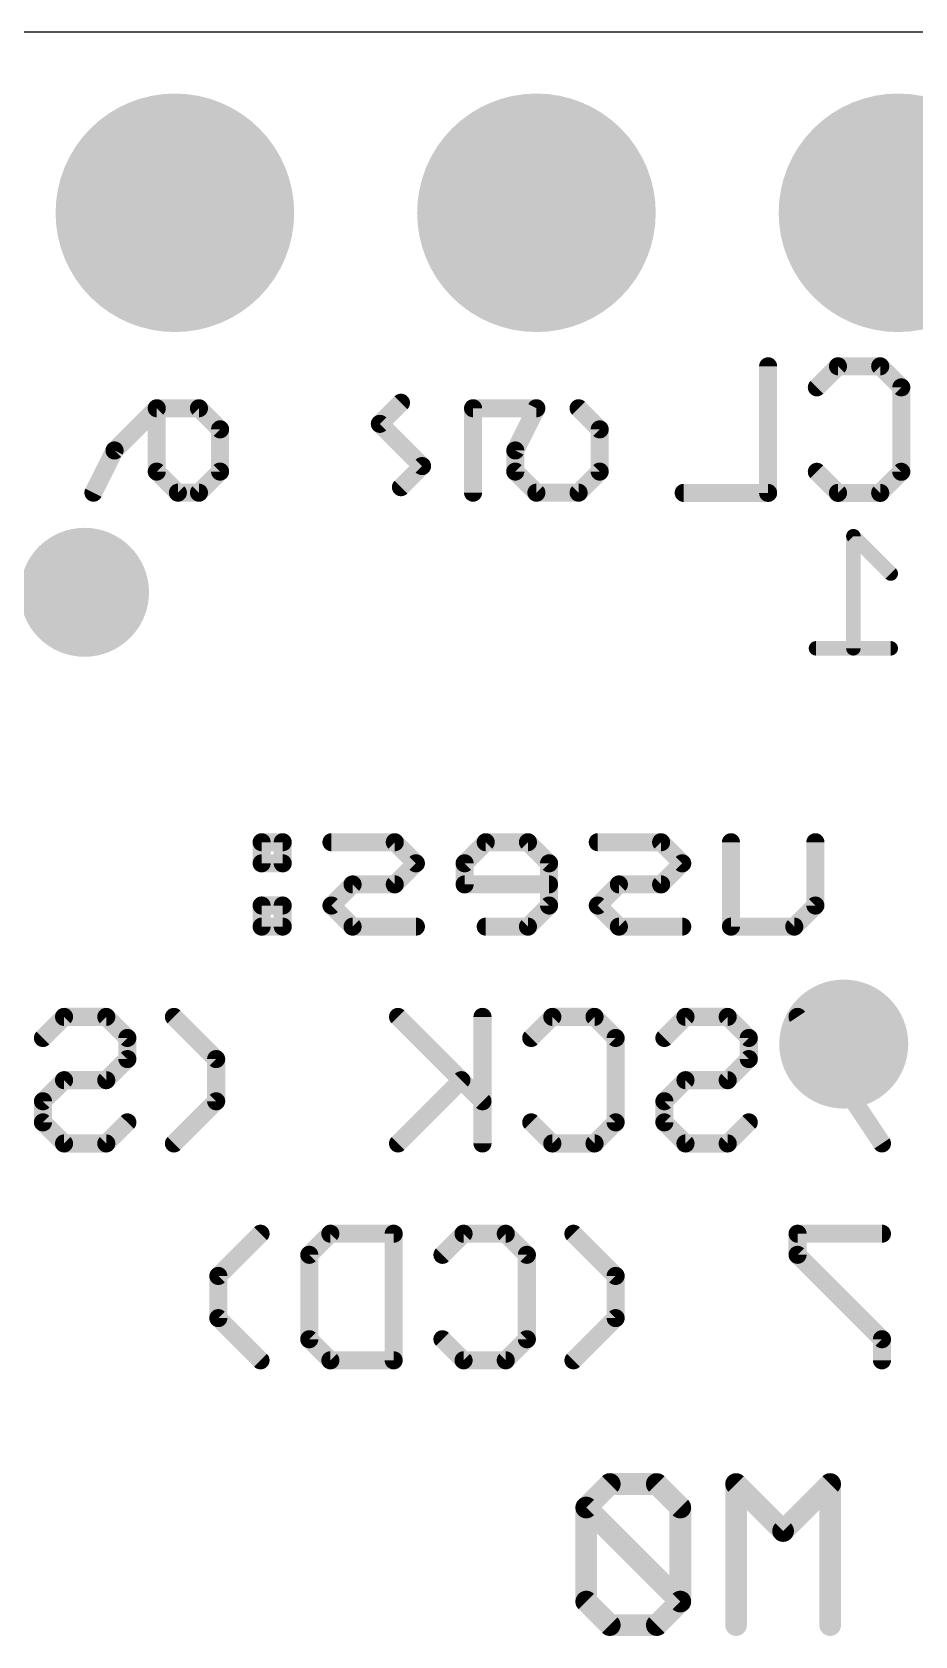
# Model space of a CAD drawing. Extents: x 0 to 50.8, y 0 to 22.9.
# Drawn here: x 35.83 to 42.03, y 11.59 to 22.86 of the extents above; entities that cross this region are included whole.
import ezdxf

# ---------------------------------------------------------------- set-up
doc = ezdxf.new("R2010")
doc.units = 0
for name, color, linetype in [('17', 110, 'CONTINUOUS'), ('18', 110, 'CONTINUOUS'), ('20', 53, 'CONTINUOUS'), ('22', 6, 'CONTINUOUS')]:
    doc.layers.add(name, color=color, linetype=linetype)

# ---------------------------------------------------------------- blocks, each defined once
blk = doc.blocks.new('ROUNDP')
at = {"const_width": 0.5}
blk.add_lwpolyline([(0, -0.25, 1), (0, 0.25, 1), (0, -0.25)], format="xyb", dxfattribs=at)
blk = doc.blocks.new('ROUNDV')
at = {"const_width": 0.5}
blk.add_lwpolyline([(0, -0.25, 1), (0, 0.25, 1), (0, -0.25)], format="xyb", dxfattribs=at)

msp = doc.modelspace()

# ---------------------------------------------------------------- linework, layer by layer
at = {"layer": '20'}
msp.add_line((48.26, 22.86), (2.54, 22.86), dxfattribs=at)
at = {"layer": '22'}
for points, const_width in [([(40.9977, 20.5113), (40.9977, 19.6215)], 0.127), ([(41.3401, 20.363), (41.4884, 20.5113)], 0.127), ([(41.4884, 20.5113), (41.785, 20.5113)], 0.127), ([(41.785, 20.5113), (41.9333, 20.363)], 0.127), ([(41.9333, 20.363), (41.9333, 19.7698)], 0.127), ([(38.27, 20.1066), (38.4183, 20.2549)], 0.127), ([(36.406, 19.9197), (36.7026, 20.2163)], 0.127), ([(36.7026, 20.2163), (36.9992, 20.2163)], 0.127), ([(36.7026, 19.7714), (36.7026, 20.2163)], 0.127), ([(36.9992, 20.2163), (37.1475, 20.068)], 0.127), ([(38.9247, 19.6231), (38.9247, 20.2163)], 0.127), ([(38.9247, 20.2163), (39.3696, 20.2163)], 0.127), ([(39.3696, 20.2163), (39.2213, 19.9197)], 0.127), ([(39.8145, 20.068), (39.6662, 20.2163)], 0.127), ([(37.1475, 20.068), (37.1475, 19.7714)], 0.127), ([(38.5666, 19.81), (38.27, 20.1066)], 0.127), ([(39.8145, 19.7714), (39.8145, 20.068)], 0.127), ([(36.2577, 19.6231), (36.406, 19.9197)], 0.127), ([(39.2213, 19.9197), (39.2213, 19.7714)], 0.127), ([(38.4183, 19.6617), (38.5666, 19.81)], 0.127), ([(36.8509, 19.6231), (36.7026, 19.7714)], 0.127), ([(37.1475, 19.7714), (36.9992, 19.6231)], 0.127), ([(39.2213, 19.7714), (39.3696, 19.6231)], 0.127), ([(39.6662, 19.6231), (39.8145, 19.7714)], 0.127), ([(41.4884, 19.6215), (41.3401, 19.7698)], 0.127), ([(41.9333, 19.7698), (41.785, 19.6215)], 0.127), ([(36.9992, 19.6231), (36.8509, 19.6231)], 0.127), ([(39.3696, 19.6231), (39.6662, 19.6231)], 0.127), ([(40.9977, 19.6215), (40.4046, 19.6215)], 0.127), ([(41.785, 19.6215), (41.4884, 19.6215)], 0.127), ([(41.8592, 19.0547), (41.5965, 19.3174)], 0.1016), ([(41.5965, 19.3174), (41.5965, 18.5293)], 0.1016), ([(41.8592, 18.5293), (41.3338, 18.5293)], 0.1016), ([(37.5877, 17.1667), (37.4394, 17.1667)], 0.127), ([(37.4394, 17.1667), (37.4394, 17.0184)], 0.127), ([(37.5877, 17.0184), (37.5877, 17.1667)], 0.127), ([(38.3749, 17.1667), (37.93, 17.1667)], 0.127), ([(38.5232, 17.0184), (38.3749, 17.1667)], 0.127), ([(39.0138, 17.1667), (38.8655, 17.0184)], 0.127), ([(39.3104, 17.1667), (39.0138, 17.1667)], 0.127), ([(39.4587, 17.0184), (39.3104, 17.1667)], 0.127), ([(40.2459, 17.1667), (39.8011, 17.1667)], 0.127), ([(40.3942, 17.0184), (40.2459, 17.1667)], 0.127), ([(40.7366, 16.5735), (40.7366, 17.1667)], 0.127), ([(41.3298, 17.1667), (41.3298, 16.7218)], 0.127), ([(37.4394, 17.0184), (37.5877, 17.0184)], 0.127), ([(38.3749, 16.8701), (38.5232, 17.0184)], 0.127), ([(38.8655, 17.0184), (38.8655, 16.8701)], 0.127), ([(39.4587, 16.7218), (39.4587, 17.0184)], 0.127), ([(40.2459, 16.8701), (40.3942, 17.0184)], 0.127), ([(37.93, 16.7218), (38.0783, 16.8701)], 0.127), ([(38.0783, 16.8701), (38.3749, 16.8701)], 0.127), ([(38.8655, 16.8701), (39.4587, 16.8701)], 0.127), ([(39.8011, 16.7218), (39.9494, 16.8701)], 0.127), ([(39.9494, 16.8701), (40.2459, 16.8701)], 0.127), ([(37.5877, 16.7218), (37.4394, 16.7218)], 0.127), ([(37.4394, 16.7218), (37.4394, 16.5735)], 0.127), ([(37.5877, 16.5735), (37.5877, 16.7218)], 0.127), ([(38.0783, 16.5735), (37.93, 16.7218)], 0.127), ([(39.3104, 16.5735), (39.4587, 16.7218)], 0.127), ([(39.9494, 16.5735), (39.8011, 16.7218)], 0.127), ([(41.3298, 16.7218), (41.1815, 16.5735)], 0.127), ([(37.4394, 16.5735), (37.5877, 16.5735)], 0.127), ([(38.5232, 16.5735), (38.0783, 16.5735)], 0.127), ([(39.0138, 16.5735), (39.3104, 16.5735)], 0.127), ([(40.3942, 16.5735), (39.9494, 16.5735)], 0.127), ([(41.1815, 16.5735), (40.7366, 16.5735)], 0.127), ([(35.9031, 15.791), (36.0514, 15.9393)], 0.127), ([(36.0514, 15.9393), (36.348, 15.9393)], 0.127), ([(36.348, 15.9393), (36.4962, 15.791)], 0.127), ([(37.1199, 15.6427), (36.8233, 15.9393)], 0.127), ([(38.991, 15.3461), (38.3978, 15.9393)], 0.127), ([(38.991, 15.9393), (38.991, 15.0495)], 0.127), ([(39.3333, 15.791), (39.4816, 15.9393)], 0.127), ([(39.4816, 15.9393), (39.7782, 15.9393)], 0.127), ([(39.7782, 15.9393), (39.9265, 15.791)], 0.127), ([(40.2688, 15.791), (40.4171, 15.9393)], 0.127), ([(40.4171, 15.9393), (40.7137, 15.9393)], 0.127), ([(40.7137, 15.9393), (40.862, 15.791)], 0.127), ([(41.7975, 15.0495), (41.2043, 15.9393)], 0.127), ([(36.4962, 15.791), (36.4962, 15.6427)], 0.127), ([(39.9265, 15.791), (39.9265, 15.1978)], 0.127), ([(40.862, 15.791), (40.862, 15.6427)], 0.127), ([(36.4962, 15.6427), (36.348, 15.4944)], 0.127), ([(37.1199, 15.3461), (37.1199, 15.6427)], 0.127), ([(40.862, 15.6427), (40.7137, 15.4944)], 0.127), ([(36.0514, 15.4944), (35.9031, 15.3461)], 0.127), ([(36.348, 15.4944), (36.0514, 15.4944)], 0.127), ([(38.8427, 15.4944), (38.3978, 15.0495)], 0.127), ([(40.4171, 15.4944), (40.2688, 15.3461)], 0.127), ([(40.7137, 15.4944), (40.4171, 15.4944)], 0.127), ([(35.9031, 15.3461), (35.9031, 15.1978)], 0.127), ([(36.8233, 15.0495), (37.1199, 15.3461)], 0.127), ([(40.2688, 15.3461), (40.2688, 15.1978)], 0.127), ([(35.9031, 15.1978), (36.0514, 15.0495)], 0.127), ([(36.348, 15.0495), (36.4962, 15.1978)], 0.127), ([(39.4816, 15.0495), (39.3333, 15.1978)], 0.127), ([(39.9265, 15.1978), (39.7782, 15.0495)], 0.127), ([(40.2688, 15.1978), (40.4171, 15.0495)], 0.127), ([(40.7137, 15.0495), (40.862, 15.1978)], 0.127), ([(36.0514, 15.0495), (36.348, 15.0495)], 0.127), ([(39.7782, 15.0495), (39.4816, 15.0495)], 0.127), ([(40.4171, 15.0495), (40.7137, 15.0495)], 0.127), ([(37.1352, 14.1187), (37.4318, 14.4153)], 0.127), ([(37.7741, 14.267), (37.9224, 14.4153)], 0.127), ([(37.9224, 14.4153), (38.3673, 14.4153)], 0.127), ([(38.3673, 14.4153), (38.3673, 13.5255)], 0.127), ([(38.7096, 14.267), (38.8579, 14.4153)], 0.127), ([(38.8579, 14.4153), (39.1545, 14.4153)], 0.127), ([(39.1545, 14.4153), (39.3028, 14.267)], 0.127), ([(39.9265, 14.1187), (39.6299, 14.4153)], 0.127), ([(41.7975, 14.4153), (41.2043, 14.4153)], 0.127), ([(41.2043, 14.4153), (41.2043, 14.267)], 0.127), ([(37.7741, 13.6738), (37.7741, 14.267)], 0.127), ([(39.3028, 14.267), (39.3028, 13.6738)], 0.127), ([(41.2043, 14.267), (41.7975, 13.6738)], 0.127), ([(37.1352, 13.8221), (37.1352, 14.1187)], 0.127), ([(39.9265, 13.8221), (39.9265, 14.1187)], 0.127), ([(37.4318, 13.5255), (37.1352, 13.8221)], 0.127), ([(39.6299, 13.5255), (39.9265, 13.8221)], 0.127), ([(37.9224, 13.5255), (37.7741, 13.6738)], 0.127), ([(38.8579, 13.5255), (38.7096, 13.6738)], 0.127), ([(39.3028, 13.6738), (39.1545, 13.5255)], 0.127), ([(41.7975, 13.6738), (41.7975, 13.5255)], 0.127), ([(38.3673, 13.5255), (37.9224, 13.5255)], 0.127), ([(39.1545, 13.5255), (38.8579, 13.5255)], 0.127), ([(39.8852, 12.6564), (39.7199, 12.4912)], 0.1524), ([(40.2157, 12.6564), (39.8852, 12.6564)], 0.1524), ([(40.3809, 12.4912), (40.2157, 12.6564)], 0.1524), ([(41.1029, 12.3259), (40.7724, 12.6564)], 0.1524), ([(40.7724, 12.6564), (40.7724, 11.665)], 0.1524), ([(41.4334, 12.6564), (41.1029, 12.3259)], 0.1524), ([(41.4334, 11.665), (41.4334, 12.6564)], 0.1524), ([(39.7199, 12.4912), (39.7199, 11.8302)], 0.1524), ([(40.3809, 11.8302), (39.7199, 12.4912)], 0.1524), ([(40.3809, 11.8302), (40.3809, 12.4912)], 0.1524), ([(39.7199, 11.8302), (39.8852, 11.665)], 0.1524), ([(40.2157, 11.665), (40.3809, 11.8302)], 0.1524), ([(39.8852, 11.665), (40.2157, 11.665)], 0.1524)]:
    msp.add_lwpolyline(points, dxfattribs=dict(at, const_width=const_width))
for points, const_width in [([(41.0295, 20.5113, 1), (40.966, 20.5113)], 0.0635), ([(41.4884, 20.543, 1), (41.4884, 20.4795)], 0.0635), ([(41.5108, 20.4888, 1), (41.4659, 20.5337)], 0.0635), ([(41.8074, 20.5337, 1), (41.7625, 20.4888)], 0.0635), ([(41.785, 20.4795, 1), (41.785, 20.543)], 0.0635), ([(41.3176, 20.3854, 1), (41.3625, 20.3405)], 0.0635), ([(41.965, 20.363, 1), (41.9015, 20.363)], 0.0635), ([(41.9108, 20.3405, 1), (41.9557, 20.3854)], 0.0635), ([(38.4407, 20.2325, 1), (38.3958, 20.2774)], 0.0635), ([(36.7026, 20.248, 1), (36.7026, 20.1845)], 0.0635), ([(36.7344, 20.2163, 1), (36.6709, 20.2163)], 0.0635), ([(36.7251, 20.1938, 1), (36.6802, 20.2387)], 0.0635), ([(37.0217, 20.2387, 1), (36.9768, 20.1938)], 0.0635), ([(36.9992, 20.1845, 1), (36.9992, 20.248)], 0.0635), ([(38.9565, 20.2163, 1), (38.893, 20.2163)], 0.0635), ([(38.9247, 20.248, 1), (38.9247, 20.1845)], 0.0635), ([(39.398, 20.2021, 1), (39.3412, 20.2305)], 0.0635), ([(39.3696, 20.1845, 1), (39.3696, 20.248)], 0.0635), ([(39.6887, 20.2387, 1), (39.6438, 20.1938)], 0.0635), ([(37.1793, 20.068, 1), (37.1157, 20.068)], 0.0635), ([(37.125, 20.0455, 1), (37.17, 20.0904)], 0.0635), ([(38.2924, 20.1291, 1), (38.2475, 20.0842)], 0.0635), ([(38.2475, 20.1291, 1), (38.2924, 20.0842)], 0.0635), ([(39.8463, 20.068, 1), (39.7828, 20.068)], 0.0635), ([(39.792, 20.0455, 1), (39.837, 20.0904)], 0.0635), ([(36.3836, 19.9421, 1), (36.4285, 19.8972)], 0.0635), ([(36.4344, 19.9055, 1), (36.3776, 19.9339)], 0.0635), ([(39.2531, 19.9197, 1), (39.1896, 19.9197)], 0.0635), ([(39.1929, 19.9339, 1), (39.2497, 19.9055)], 0.0635), ([(38.589, 19.7876, 1), (38.5441, 19.8325)], 0.0635), ([(38.5441, 19.7876, 1), (38.589, 19.8325)], 0.0635), ([(36.7251, 19.7938, 1), (36.6802, 19.7489)], 0.0635), ([(36.6709, 19.7714, 1), (36.7344, 19.7714)], 0.0635), ([(37.1157, 19.7714, 1), (37.1793, 19.7714)], 0.0635), ([(37.17, 19.7489, 1), (37.125, 19.7938)], 0.0635), ([(39.1896, 19.7714, 1), (39.2531, 19.7714)], 0.0635), ([(39.2438, 19.7938, 1), (39.1989, 19.7489)], 0.0635), ([(39.7828, 19.7714, 1), (39.8463, 19.7714)], 0.0635), ([(39.837, 19.7489, 1), (39.792, 19.7938)], 0.0635), ([(41.3625, 19.7922, 1), (41.3176, 19.7473)], 0.0635), ([(41.9015, 19.7698, 1), (41.965, 19.7698)], 0.0635), ([(41.9557, 19.7473, 1), (41.9108, 19.7922)], 0.0635), ([(36.2293, 19.6373, 1), (36.2861, 19.6089)], 0.0635), ([(36.8509, 19.6548, 1), (36.8509, 19.5913)], 0.0635), ([(36.8285, 19.6006, 1), (36.8734, 19.6455)], 0.0635), ([(36.9768, 19.6455, 1), (37.0217, 19.6006)], 0.0635), ([(36.9992, 19.5913, 1), (36.9992, 19.6548)], 0.0635), ([(38.3958, 19.6842, 1), (38.4407, 19.6393)], 0.0635), ([(38.893, 19.6231, 1), (38.9565, 19.6231)], 0.0635), ([(39.3696, 19.6548, 1), (39.3696, 19.5913)], 0.0635), ([(39.3472, 19.6006, 1), (39.3921, 19.6455)], 0.0635), ([(39.6438, 19.6455, 1), (39.6887, 19.6006)], 0.0635), ([(39.6662, 19.5913, 1), (39.6662, 19.6548)], 0.0635), ([(40.4046, 19.6532, 1), (40.4046, 19.5898)], 0.0635), ([(40.966, 19.6215, 1), (41.0295, 19.6215)], 0.0635), ([(40.9977, 19.5898, 1), (40.9977, 19.6532)], 0.0635), ([(41.4884, 19.6532, 1), (41.4884, 19.5898)], 0.0635), ([(41.4659, 19.599, 1), (41.5108, 19.644)], 0.0635), ([(41.7625, 19.644, 1), (41.8074, 19.599)], 0.0635), ([(41.785, 19.5898, 1), (41.785, 19.6532)], 0.0635), ([(41.6145, 19.3353, 1), (41.5785, 19.2994)], 0.0508), ([(41.6219, 19.3174, 1), (41.5711, 19.3174)], 0.0508), ([(41.8412, 19.0367, 1), (41.8772, 19.0726)], 0.0508), ([(41.3338, 18.5547, 1), (41.3338, 18.5039)], 0.0508), ([(41.5711, 18.5293, 1), (41.6219, 18.5293)], 0.0508), ([(41.8592, 18.5039, 1), (41.8592, 18.5547)], 0.0508), ([(37.4711, 17.1667, 1), (37.4076, 17.1667)], 0.0635), ([(37.4394, 17.1984, 1), (37.4394, 17.1349)], 0.0635), ([(37.6194, 17.1667, 1), (37.5559, 17.1667)], 0.0635), ([(37.5877, 17.1349, 1), (37.5877, 17.1984)], 0.0635), ([(37.93, 17.1984, 1), (37.93, 17.1349)], 0.0635), ([(38.3974, 17.1891, 1), (38.3525, 17.1442)], 0.0635), ([(38.3749, 17.1349, 1), (38.3749, 17.1984)], 0.0635), ([(39.0138, 17.1984, 1), (39.0138, 17.1349)], 0.0635), ([(39.0363, 17.1442, 1), (38.9914, 17.1891)], 0.0635), ([(39.3329, 17.1891, 1), (39.288, 17.1442)], 0.0635), ([(39.3104, 17.1349, 1), (39.3104, 17.1984)], 0.0635), ([(39.8011, 17.1984, 1), (39.8011, 17.1349)], 0.0635), ([(40.2684, 17.1891, 1), (40.2235, 17.1442)], 0.0635), ([(40.2459, 17.1349, 1), (40.2459, 17.1984)], 0.0635), ([(40.7683, 17.1667, 1), (40.7048, 17.1667)], 0.0635), ([(41.3615, 17.1667, 1), (41.298, 17.1667)], 0.0635), ([(37.4076, 17.0184, 1), (37.4711, 17.0184)], 0.0635), ([(37.4394, 17.0501, 1), (37.4394, 16.9866)], 0.0635), ([(37.5559, 17.0184, 1), (37.6194, 17.0184)], 0.0635), ([(37.5877, 16.9866, 1), (37.5877, 17.0501)], 0.0635), ([(38.5456, 16.9959, 1), (38.5007, 17.0408)], 0.0635), ([(38.5007, 16.9959, 1), (38.5456, 17.0408)], 0.0635), ([(38.8973, 17.0184, 1), (38.8338, 17.0184)], 0.0635), ([(38.8431, 17.0408, 1), (38.888, 16.9959)], 0.0635), ([(39.4905, 17.0184, 1), (39.427, 17.0184)], 0.0635), ([(39.4363, 16.9959, 1), (39.4812, 17.0408)], 0.0635), ([(40.4167, 16.9959, 1), (40.3718, 17.0408)], 0.0635), ([(40.3718, 16.9959, 1), (40.4167, 17.0408)], 0.0635), ([(38.0783, 16.9018, 1), (38.0783, 16.8383)], 0.0635), ([(38.1008, 16.8476, 1), (38.0559, 16.8925)], 0.0635), ([(38.3525, 16.8925, 1), (38.3974, 16.8476)], 0.0635), ([(38.3749, 16.8383, 1), (38.3749, 16.9018)], 0.0635), ([(38.8655, 16.9018, 1), (38.8655, 16.8383)], 0.0635), ([(39.4587, 16.8383, 1), (39.4587, 16.9018)], 0.0635), ([(39.9494, 16.9018, 1), (39.9494, 16.8383)], 0.0635), ([(39.9718, 16.8476, 1), (39.9269, 16.8925)], 0.0635), ([(40.2235, 16.8925, 1), (40.2684, 16.8476)], 0.0635), ([(40.2459, 16.8383, 1), (40.2459, 16.9018)], 0.0635), ([(38.8338, 16.8701, 1), (38.8973, 16.8701)], 0.0635), ([(37.4711, 16.7218, 1), (37.4076, 16.7218)], 0.0635), ([(37.4394, 16.7535, 1), (37.4394, 16.69)], 0.0635), ([(37.6194, 16.7218, 1), (37.5559, 16.7218)], 0.0635), ([(37.5877, 16.69, 1), (37.5877, 16.7535)], 0.0635), ([(37.9525, 16.7442, 1), (37.9076, 16.6993)], 0.0635), ([(37.9076, 16.7442, 1), (37.9525, 16.6993)], 0.0635), ([(39.427, 16.7218, 1), (39.4905, 16.7218)], 0.0635), ([(39.4812, 16.6993, 1), (39.4363, 16.7442)], 0.0635), ([(39.8235, 16.7442, 1), (39.7786, 16.6993)], 0.0635), ([(39.7786, 16.7442, 1), (39.8235, 16.6993)], 0.0635), ([(41.298, 16.7218, 1), (41.3615, 16.7218)], 0.0635), ([(41.3522, 16.6993, 1), (41.3073, 16.7442)], 0.0635), ([(37.4076, 16.5735, 1), (37.4711, 16.5735)], 0.0635), ([(37.4394, 16.6052, 1), (37.4394, 16.5418)], 0.0635), ([(37.5559, 16.5735, 1), (37.6194, 16.5735)], 0.0635), ([(37.5877, 16.5418, 1), (37.5877, 16.6052)], 0.0635), ([(38.0783, 16.6052, 1), (38.0783, 16.5418)], 0.0635), ([(38.0559, 16.551, 1), (38.1008, 16.596)], 0.0635), ([(38.5232, 16.5418, 1), (38.5232, 16.6052)], 0.0635), ([(39.0138, 16.6052, 1), (39.0138, 16.5418)], 0.0635), ([(39.288, 16.596, 1), (39.3329, 16.551)], 0.0635), ([(39.3104, 16.5418, 1), (39.3104, 16.6052)], 0.0635), ([(39.9494, 16.6052, 1), (39.9494, 16.5418)], 0.0635), ([(39.9269, 16.551, 1), (39.9718, 16.596)], 0.0635), ([(40.3942, 16.5418, 1), (40.3942, 16.6052)], 0.0635), ([(40.7048, 16.5735, 1), (40.7683, 16.5735)], 0.0635), ([(40.7366, 16.6052, 1), (40.7366, 16.5418)], 0.0635), ([(41.159, 16.596, 1), (41.2039, 16.551)], 0.0635), ([(41.1815, 16.5418, 1), (41.1815, 16.6052)], 0.0635), ([(36.0514, 15.971, 1), (36.0514, 15.9075)], 0.0635), ([(36.0738, 15.9168, 1), (36.0289, 15.9617)], 0.0635), ([(36.3704, 15.9617, 1), (36.3255, 15.9168)], 0.0635), ([(36.348, 15.9075, 1), (36.348, 15.971)], 0.0635), ([(36.8458, 15.9617, 1), (36.8009, 15.9168)], 0.0635), ([(38.4202, 15.9617, 1), (38.3753, 15.9168)], 0.0635), ([(39.0227, 15.9393, 1), (38.9592, 15.9393)], 0.0635), ([(39.4816, 15.971, 1), (39.4816, 15.9075)], 0.0635), ([(39.504, 15.9168, 1), (39.4591, 15.9617)], 0.0635), ([(39.8006, 15.9617, 1), (39.7557, 15.9168)], 0.0635), ([(39.7782, 15.9075, 1), (39.7782, 15.971)], 0.0635), ([(40.4171, 15.971, 1), (40.4171, 15.9075)], 0.0635), ([(40.4396, 15.9168, 1), (40.3947, 15.9617)], 0.0635), ([(40.7362, 15.9617, 1), (40.6913, 15.9168)], 0.0635), ([(40.7137, 15.9075, 1), (40.7137, 15.971)], 0.0635), ([(41.2308, 15.9569, 1), (41.1779, 15.9216)], 0.0635), ([(35.8806, 15.8134, 1), (35.9255, 15.7685)], 0.0635), ([(36.528, 15.791, 1), (36.4645, 15.791)], 0.0635), ([(36.4738, 15.7685, 1), (36.5187, 15.8134)], 0.0635), ([(39.3109, 15.8134, 1), (39.3558, 15.7685)], 0.0635), ([(39.9582, 15.791, 1), (39.8947, 15.791)], 0.0635), ([(39.904, 15.7685, 1), (39.9489, 15.8134)], 0.0635), ([(40.2464, 15.8134, 1), (40.2913, 15.7685)], 0.0635), ([(40.8937, 15.791, 1), (40.8302, 15.791)], 0.0635), ([(40.8395, 15.7685, 1), (40.8844, 15.8134)], 0.0635), ([(36.4645, 15.6427, 1), (36.528, 15.6427)], 0.0635), ([(36.5187, 15.6202, 1), (36.4738, 15.6651)], 0.0635), ([(37.1517, 15.6427, 1), (37.0882, 15.6427)], 0.0635), ([(37.0975, 15.6202, 1), (37.1424, 15.6651)], 0.0635), ([(40.8302, 15.6427, 1), (40.8937, 15.6427)], 0.0635), ([(40.8844, 15.6202, 1), (40.8395, 15.6651)], 0.0635), ([(36.0514, 15.5261, 1), (36.0514, 15.4626)], 0.0635), ([(36.0738, 15.4719, 1), (36.0289, 15.5168)], 0.0635), ([(36.348, 15.4626, 1), (36.348, 15.5261)], 0.0635), ([(38.8651, 15.4719, 1), (38.8202, 15.5168)], 0.0635), ([(40.4171, 15.5261, 1), (40.4171, 15.4626)], 0.0635), ([(40.4396, 15.4719, 1), (40.3947, 15.5168)], 0.0635), ([(40.7137, 15.4626, 1), (40.7137, 15.5261)], 0.0635), ([(36.3255, 15.5168, 1), (36.3704, 15.4719)], 0.0635), ([(40.6913, 15.5168, 1), (40.7362, 15.4719)], 0.0635), ([(35.9348, 15.3461, 1), (35.8713, 15.3461)], 0.0635), ([(35.8806, 15.3685, 1), (35.9255, 15.3236)], 0.0635), ([(37.0882, 15.3461, 1), (37.1517, 15.3461)], 0.0635), ([(37.1424, 15.3236, 1), (37.0975, 15.3685)], 0.0635), ([(38.9685, 15.3236, 1), (39.0134, 15.3685)], 0.0635), ([(40.3006, 15.3461, 1), (40.2371, 15.3461)], 0.0635), ([(40.2464, 15.3685, 1), (40.2913, 15.3236)], 0.0635), ([(35.8713, 15.1978, 1), (35.9348, 15.1978)], 0.0635), ([(35.9255, 15.2202, 1), (35.8806, 15.1753)], 0.0635), ([(36.5187, 15.1753, 1), (36.4738, 15.2202)], 0.0635), ([(39.3558, 15.2202, 1), (39.3109, 15.1753)], 0.0635), ([(39.8947, 15.1978, 1), (39.9582, 15.1978)], 0.0635), ([(39.9489, 15.1753, 1), (39.904, 15.2202)], 0.0635), ([(40.2371, 15.1978, 1), (40.3006, 15.1978)], 0.0635), ([(40.2913, 15.2202, 1), (40.2464, 15.1753)], 0.0635), ([(40.8844, 15.1753, 1), (40.8395, 15.2202)], 0.0635), ([(36.0514, 15.0813, 1), (36.0514, 15.0177)], 0.0635), ([(36.0289, 15.027, 1), (36.0738, 15.072)], 0.0635), ([(36.3255, 15.072, 1), (36.3704, 15.027)], 0.0635), ([(36.348, 15.0177, 1), (36.348, 15.0813)], 0.0635), ([(36.8009, 15.072, 1), (36.8458, 15.027)], 0.0635), ([(38.3753, 15.072, 1), (38.4202, 15.027)], 0.0635), ([(39.4816, 15.0813, 1), (39.4816, 15.0177)], 0.0635), ([(39.4591, 15.027, 1), (39.504, 15.072)], 0.0635), ([(39.7557, 15.072, 1), (39.8006, 15.027)], 0.0635), ([(39.7782, 15.0177, 1), (39.7782, 15.0813)], 0.0635), ([(40.4171, 15.0813, 1), (40.4171, 15.0177)], 0.0635), ([(40.3947, 15.027, 1), (40.4396, 15.072)], 0.0635), ([(40.6913, 15.072, 1), (40.7362, 15.027)], 0.0635), ([(40.7137, 15.0177, 1), (40.7137, 15.0813)], 0.0635), ([(38.9592, 15.0495, 1), (39.0227, 15.0495)], 0.0635), ([(41.7711, 15.0319, 1), (41.8239, 15.0671)], 0.0635), ([(37.4542, 14.3928, 1), (37.4093, 14.4377)], 0.0635), ([(37.9224, 14.447, 1), (37.9224, 14.3835)], 0.0635), ([(37.9449, 14.3928, 1), (37.8999, 14.4377)], 0.0635), ([(38.399, 14.4153, 1), (38.3355, 14.4153)], 0.0635), ([(38.3673, 14.3835, 1), (38.3673, 14.447)], 0.0635), ([(38.8579, 14.447, 1), (38.8579, 14.3835)], 0.0635), ([(38.8804, 14.3928, 1), (38.8355, 14.4377)], 0.0635), ([(39.177, 14.4377, 1), (39.1321, 14.3928)], 0.0635), ([(39.1545, 14.3835, 1), (39.1545, 14.447)], 0.0635), ([(39.6523, 14.4377, 1), (39.6074, 14.3928)], 0.0635), ([(41.2043, 14.447, 1), (41.2043, 14.3835)], 0.0635), ([(41.2361, 14.4153, 1), (41.1726, 14.4153)], 0.0635), ([(41.7975, 14.3835, 1), (41.7975, 14.447)], 0.0635), ([(37.8059, 14.267, 1), (37.7424, 14.267)], 0.0635), ([(37.7517, 14.2894, 1), (37.7966, 14.2445)], 0.0635), ([(38.6872, 14.2894, 1), (38.7321, 14.2445)], 0.0635), ([(39.3345, 14.267, 1), (39.271, 14.267)], 0.0635), ([(39.2803, 14.2445, 1), (39.3252, 14.2894)], 0.0635), ([(41.2268, 14.2894, 1), (41.1819, 14.2445)], 0.0635), ([(41.1726, 14.267, 1), (41.2361, 14.267)], 0.0635), ([(37.1669, 14.1187, 1), (37.1034, 14.1187)], 0.0635), ([(37.1127, 14.1411, 1), (37.1576, 14.0962)], 0.0635), ([(39.9582, 14.1187, 1), (39.8947, 14.1187)], 0.0635), ([(39.904, 14.0962, 1), (39.9489, 14.1411)], 0.0635), ([(37.1576, 13.8445, 1), (37.1127, 13.7996)], 0.0635), ([(39.9489, 13.7996, 1), (39.904, 13.8445)], 0.0635), ([(37.1034, 13.8221, 1), (37.1669, 13.8221)], 0.0635), ([(39.8947, 13.8221, 1), (39.9582, 13.8221)], 0.0635), ([(37.7966, 13.6962, 1), (37.7517, 13.6513)], 0.0635), ([(37.7424, 13.6738, 1), (37.8059, 13.6738)], 0.0635), ([(38.7321, 13.6962, 1), (38.6872, 13.6513)], 0.0635), ([(39.271, 13.6738, 1), (39.3345, 13.6738)], 0.0635), ([(39.3252, 13.6513, 1), (39.2803, 13.6962)], 0.0635), ([(41.8293, 13.6738, 1), (41.7658, 13.6738)], 0.0635), ([(41.7751, 13.6513, 1), (41.82, 13.6962)], 0.0635), ([(37.4093, 13.503, 1), (37.4542, 13.548)], 0.0635), ([(37.9224, 13.5573, 1), (37.9224, 13.4938)], 0.0635), ([(37.8999, 13.503, 1), (37.9449, 13.548)], 0.0635), ([(38.3355, 13.5255, 1), (38.399, 13.5255)], 0.0635), ([(38.3673, 13.4938, 1), (38.3673, 13.5573)], 0.0635), ([(38.8579, 13.5573, 1), (38.8579, 13.4938)], 0.0635), ([(38.8355, 13.503, 1), (38.8804, 13.548)], 0.0635), ([(39.1321, 13.548, 1), (39.177, 13.503)], 0.0635), ([(39.1545, 13.4938, 1), (39.1545, 13.5573)], 0.0635), ([(39.6074, 13.548, 1), (39.6523, 13.503)], 0.0635), ([(41.7658, 13.5255, 1), (41.8293, 13.5255)], 0.0635), ([(39.8852, 12.6945, 1), (39.8852, 12.6183)], 0.0762), ([(39.9121, 12.6295, 1), (39.8582, 12.6833)], 0.0762), ([(40.2426, 12.6833, 1), (40.1887, 12.6295)], 0.0762), ([(40.2157, 12.6183, 1), (40.2157, 12.6945)], 0.0762), ([(40.8105, 12.6564, 1), (40.7343, 12.6564)], 0.0762), ([(40.7993, 12.6833, 1), (40.7455, 12.6295)], 0.0762), ([(41.4715, 12.6564, 1), (41.3953, 12.6564)], 0.0762), ([(41.4603, 12.6295, 1), (41.4064, 12.6833)], 0.0762), ([(39.758, 12.4912, 1), (39.6818, 12.4912)], 0.0762), ([(39.7469, 12.5181, 1), (39.693, 12.4642)], 0.0762), ([(39.693, 12.5181, 1), (39.7469, 12.4642)], 0.0762), ([(40.419, 12.4912, 1), (40.3428, 12.4912)], 0.0762), ([(40.354, 12.4642, 1), (40.4078, 12.5181)], 0.0762), ([(41.0759, 12.3529, 1), (41.1298, 12.299)], 0.0762), ([(41.0759, 12.299, 1), (41.1298, 12.3529)], 0.0762), ([(39.7469, 11.8571, 1), (39.693, 11.8032)], 0.0762), ([(39.6818, 11.8302, 1), (39.758, 11.8302)], 0.0762), ([(40.3428, 11.8302, 1), (40.419, 11.8302)], 0.0762), ([(40.4078, 11.8032, 1), (40.354, 11.8571)], 0.0762), ([(40.354, 11.8032, 1), (40.4078, 11.8571)], 0.0762), ([(39.8852, 11.7031, 1), (39.8852, 11.6269)], 0.0762), ([(39.8582, 11.638, 1), (39.9121, 11.6919)], 0.0762), ([(40.1887, 11.6919, 1), (40.2426, 11.638)], 0.0762), ([(40.2157, 11.6269, 1), (40.2157, 11.7031)], 0.0762), ([(40.7343, 11.665, 1), (40.8105, 11.665)], 0.0762), ([(41.3953, 11.665, 1), (41.4715, 11.665)], 0.0762)]:
    msp.add_lwpolyline(points, format="xyb", dxfattribs=dict(at, const_width=const_width))

# ---------------------------------------------------------------- block references
at = {"layer": '17', "xscale": 1.6764, "yscale": 1.6764, "rotation": 90}
for p in [(36.83, 21.59), (36.83, 21.59), (39.37, 21.59), (39.37, 21.59), (41.91, 21.59), (41.91, 21.59)]:
    msp.add_blockref('ROUNDP', p, dxfattribs=at)
at = {"layer": '18', "xscale": 0.9064, "yscale": 0.9064}
for p in [(36.195, 18.923), (36.195, 18.923), (41.529, 15.748), (41.529, 15.748)]:
    msp.add_blockref('ROUNDV', p, dxfattribs=at)

doc.saveas('drawing.dxf')
